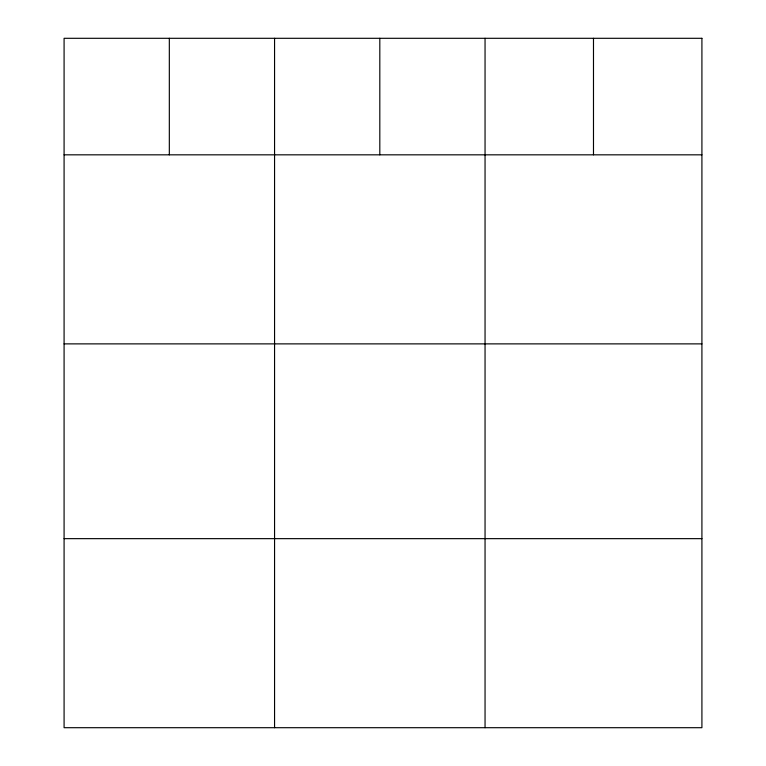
<?xml version="1.0" encoding="UTF-8"?>
<svg xmlns="http://www.w3.org/2000/svg" width="766" height="766" viewBox="0 0 766 766"><rect width="100%" height="100%" fill="white"/><g stroke="black" fill="none" stroke-linecap="round" stroke-linejoin="round"><path stroke-width="1.15" d="M64.085 154.828L701.915 154.828M64.085 343.877L701.915 343.877M64.085 538.651L701.915 538.651M593.487 38.3L593.487 154.828M485.05 38.3L485.05 727.7M379.812 38.3L379.812 154.828M274.563 38.3L274.563 727.7M169.324 38.3L169.324 154.828M701.915 38.3L64.085 38.3L64.085 727.7L701.915 727.7L701.915 38.3"/></g></svg>
